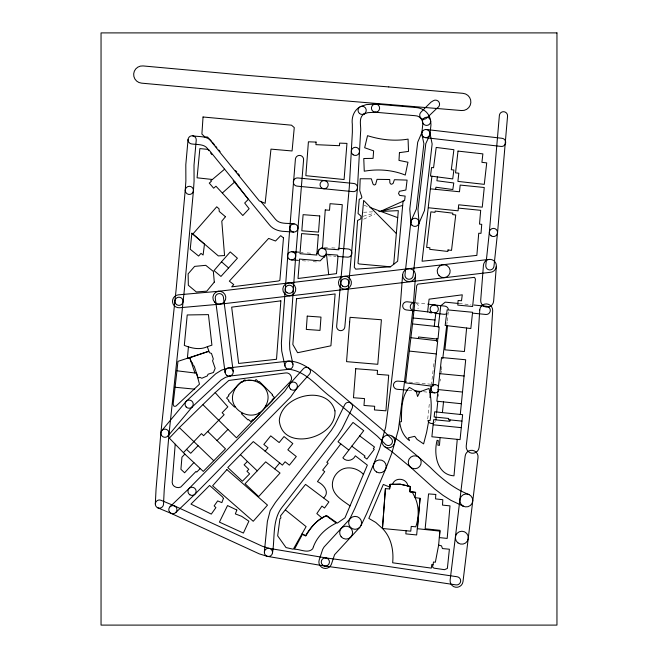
<?xml version="1.0" encoding="UTF-8"?>
<svg xmlns="http://www.w3.org/2000/svg" width="658" height="658" viewBox="0 0 658 658"><rect width="100%" height="100%" fill="white"/><g stroke="black" fill="none" stroke-linecap="round" stroke-linejoin="round"><path stroke-width="0.49" stroke-dasharray="3.29 2.47" d="M427.733 418.998L429.427 402.573M436.279 416.029L436.575 413.166M438.36 396.33L438.582 394.29M431.344 385.218L433.4 367.88M433.523 366.86L434.247 360.732M440.095 381.089L440.342 379.049M441.066 372.93L441.304 370.89M441.428 369.87L442.036 364.771M446.872 323.966L447.119 321.926M447.243 320.907L448.452 310.708M363.693 219.196L374.69 214.056M363.167 216.252L374.032 213.282M363.586 212.263L372.773 211.835M324.238 247.383L327.964 247.556M316.465 261.95L312.056 261.58M331.813 247.827L337.579 248.239M327.947 255.781L335.999 256.349M301.093 252.368L303.141 252.549M307.237 252.919L312.361 253.371M302.277 260.708L308.15 261.234M409.218 382.092L415.272 382.693M416.284 382.791L431.418 384.28M408.454 390.26L412.484 390.663M423.571 391.757L428.605 392.25M459.12 303.535L470.996 304.728M415.815 302.779L426.746 304.045M364.195 205.337L368.019 206.744M435.423 421.367A4.104 4.104 0 0 1 434.403 422.6M416.333 303.141A4.104 4.104 0 0 1 417.937 308.717"/><path stroke-width="0.99" d="M155.321 503.888L156.061 488.984L160.873 432.849L176.179 289.043L185.252 190.055M389.651 488.91L389.988 484.42L400.204 484.198L410.321 486.509L409.835 491.625L415.617 492.39L415.075 497.613C419.261 506.759 418.94 517.418 415.782 526.819L411.234 526.408L410.765 531.179L382.462 528.497L375.759 522.436L368.834 518.397L383.326 484.444L389.783 487.126L389.988 484.42L400.204 484.198L410.321 486.509L409.852 491.723L412.196 491.962L415.075 497.613L420.084 498.312L417.452 528.703L439.84 531.113L438.639 545.137L435.349 562.261L433.523 561.973L433.013 564.687L431.804 564.482L431.327 568.117L392.653 562.787C393.862 550.565 391.329 537.496 382.462 528.497L385.407 488.672L389.61 488.91L389.988 484.42L392.563 484.354C394.89 476.655 406.924 478.152 407.878 485.949M382.462 528.497L385.407 488.672M289.816 227.676L295.417 159.129A4.104 4.104 0 0 1 299.875 155.42A4.104 4.104 0 0 1 303.585 159.886L295.697 256.151L289.569 343.213L289.791 349.571L292.958 364.244M402.614 274.666L400.344 305.263L391.148 384.412L385.67 427.174L382.125 439.659M415.527 275.653L413.224 306.62L404.004 386.024L398.452 429.32L394.586 443.196A6.473 6.473 0 0 1 383.713 445.943A6.473 6.473 0 0 1 386.772 435.152A6.473 6.473 0 0 1 394.586 443.196M193.436 190.705L184.339 289.89L169.04 433.63A4.104 4.104 0 0 1 162.567 436.558A4.104 4.104 0 0 1 163.274 429.485A4.104 4.104 0 0 1 169.04 433.63M175.217 444.199L172.166 482.396C172.182 486.542 177.339 488.762 180.769 487.043L196.035 471.424L196.742 472.107L200.213 468.537M289.816 227.652L281.369 342.991L281.706 350.961L284.955 366.062M380.184 211.489L404.612 200.509L405.155 196.076L399.702 195.434L398.534 193.559L399.39 191.297L405.887 190.014L407.088 180.103L394.413 179.7L393.13 183.376L391.757 184.224L390.852 184.108L389.873 182.891L389.733 179.527L377.042 179.346L375.586 184.503L374.18 185.038L373.004 184.043L371.342 178.787L360.197 178.754L359.745 190.557L361.892 197.211L361.357 198.338L359.243 199.259L358.067 213.529L361.02 216.128L360.806 218.859L357.565 220.471L354.284 267.214L355.682 269.155L390.457 266.803L393.714 264.277L398.312 210.626L378.901 211.539M406.101 530.743L405.838 533.877L416.662 534.954L420.084 498.312M457.261 439.347L453.987 475.816C436.887 474.953 433.499 453.757 437.101 440.309L438.318 440.646L437.85 445.153L439.454 445.343L440.087 437.603L460.065 439.634L462.623 414.688L434.699 411.809L434.148 416.975L448.666 418.463L448.534 419.746L461.957 421.112M211.432 141.1C206.842 135.622 198.823 137.004 192.58 135.795A4.104 4.104 0 0 0 188.065 139.471L185.811 164.665L185.877 180.95L185.26 189.981M393.714 264.277L397.638 261.218L403.091 200.772M188.443 346.733L187.365 358.594L208.874 351.257L207.352 346.667C199.925 350.245 191.601 348.279 184.306 345.401L187.217 314.952L208.446 314.631L211.917 345.162L207.352 346.667M489.363 232.109L499.373 115.512A4.104 4.104 0 0 1 503.757 111.712A4.104 4.104 0 0 1 507.557 116.096L497.538 232.842L493.969 266.276A4.104 4.104 0 0 1 489.453 269.92A4.104 4.104 0 0 1 485.81 265.404L489.371 232.044M169.048 433.606L164.237 489.626L163.513 504.258A4.104 4.104 0 0 1 158.759 508.124A4.104 4.104 0 0 1 155.477 502.942A4.104 4.104 0 0 1 161.004 500.294L174.428 505.879M264.351 552.021L267.378 521.424L270.208 510.559L275.447 502.424L331.435 430.225L334.873 424.829L344.841 404.53A4.104 4.104 0 0 1 350.377 402.778A4.104 4.104 0 0 1 352.129 408.305L342.168 428.58L338.039 435.103L282.035 507.31C272.091 520.157 275.044 537.561 272.527 552.769A4.104 4.104 0 0 1 266.071 555.747A4.104 4.104 0 0 1 266.72 548.665A4.104 4.104 0 0 1 272.527 552.769M466.621 328.021L464.416 351.536L444.89 349.834L447.539 325.735L445.162 325.447L447.136 309.836L472.584 312.279L470.832 328.523L447.539 325.735M460.296 414.441L465.691 359.762L441.534 357.516L436.854 401.207L461.398 403.732M193.427 190.779A4.104 4.104 0 0 0 187.645 186.65A4.104 4.104 0 0 0 186.962 193.715A4.104 4.104 0 0 0 193.427 190.779L194.077 181.114L194.003 165.224L196.232 140.236A4.104 4.104 0 0 0 192.531 135.795M176.953 370.799L177.931 361.365L208.874 351.257L209.326 352.639L211.481 353.453L213.299 358.972L212.575 360.79L215.174 368.324L213.422 372.51L208.093 374.205L207.27 375.932L201.841 378.26L199.892 377.338L198.083 377.906L194.135 366.029L193.156 365.609L192.35 362.64L191.379 362.344L189.808 357.878L194.949 372.987L196.503 373.168L199.481 384.173L176.064 406.019L174.896 406.364L173.819 406.06L173.144 404.152L176.953 370.799L194.949 372.987M413.15 318.028L416.711 285.621L417.838 284.133L474.508 277.331L475.438 279.091L472.625 306.496L457.787 305.115L458.116 300.484L461.505 300.764L462.27 294.817L429.098 299.168L427.618 311.876L435.884 312.838L434.239 326.261L412.533 323.917L413.15 318.028L435.004 320.01M440.087 437.603L431.887 436.772L433.647 419.656L449.875 421.293L450.014 419.903M435.892 419.837L436.18 416.983M436.673 412.212L437.809 401.413M458.371 208.093L458.708 204.803L482.265 207.171L484.263 187.497L460.172 185.071L459.49 191.766L430.381 188.83L422.082 261.234L476.853 255.378L478.728 233.253L481.006 233.335L481.738 224.353L479.509 224.09L480.685 210.33L458.371 208.093L458.083 210.815L428.416 207.755M411.094 337.735L437.718 340.762L432.857 386.287L405.509 382.857L412.533 323.917M442.398 412.607L443.525 401.898M429.978 397.481L431.22 386.238M496.329 266.539L493.64 301.084A6.473 6.473 0 0 1 486.755 307.13A6.473 6.473 0 0 1 480.71 300.245L483.449 265.149A6.473 6.473 0 0 1 490.136 259.375A6.473 6.473 0 0 1 496.362 265.635A6.473 6.473 0 0 1 490.555 272.289L220.134 304.144M410.855 221.886L404.991 274.707A4.104 4.104 0 0 0 408.618 279.239A4.104 4.104 0 0 0 413.15 275.612L419.006 222.791M421.811 133.13L422.773 124.428L422.518 121.697A4.104 4.104 0 0 1 427.897 117.428A4.104 4.104 0 0 1 429.658 124.066A4.104 4.104 0 0 1 422.872 123.021C422.115 118.827 419.245 115.619 414.894 115.685L375.159 112.214M429.962 134.026L430.974 124.913L430.686 120.949M436.55 341.354L436.912 338.294M438.244 327.067L440.778 305.748L445.26 302.145L458.124 303.437M442.76 358.651L446.757 324.986M455.41 536.953L465.173 455.986A6.473 6.473 0 0 1 472.386 450.343A6.473 6.473 0 0 1 478.029 457.557L463.002 581.606A6.473 6.473 0 0 1 455.788 587.249A6.473 6.473 0 0 1 450.138 580.043L455.418 536.928M430.381 188.83L431.919 176.221L430.48 176.031L431.59 167.486L433.564 167.741L436.205 147.433L453.905 149.711L451.306 169.706L453.88 170.027L452.72 178.91L431.919 176.221M418.381 338.557L418.578 336.995L437.998 339.109L439.199 326.903L434.239 326.261M437.422 176.936L436.912 180.761L453.781 182.965L452.819 189.545L435.95 187.226L435.621 189.372M433.013 564.687L432.545 567.114L433.951 568.15L444.487 569.68L447.366 568.454L449.389 549.216L442.456 548.566L441.493 545.852L438.639 545.137M382.117 439.709L379.567 448.945L373.711 464.046M394.603 443.147L391.765 453.321L385.785 468.735M316.909 253.725L319.072 249.686M324.378 257.253L325.406 254.901A4.104 4.104 0 0 0 323.44 248.37M254.991 380.752L256.094 379.534L258.709 382.002L259.342 381.5L272.535 394.611L272.116 395.096L274.411 397.457L272.141 399.743L272.692 400.319L266.474 406.611L265.643 405.928C277.183 385.563 244.463 368.957 234.626 389.881C223.95 409.778 255.51 425.997 265.643 405.928M322.157 518.134L316.835 513.577L321.943 506.109L324.542 508.017L328.885 501.964L305.542 484.387L280.538 515.864L280.892 517.986L279.938 518.751L277.668 535.859L286.016 547.563L293.304 549.241L301.874 534.033L305.394 535.867C310.551 527.346 317.296 519.384 326.787 515.699L337.389 523.11L344.981 517.78L367.345 465.132L355.336 455.813C353.116 460.649 346.412 462.212 342.867 457.861L363.718 430.669L353.001 422.428L338.006 441.757L348.732 449.99M373.785 463.857L354.909 508.223L349.275 520.067A6.473 6.473 0 0 0 354.999 529.32A6.473 6.473 0 0 0 361.086 520.305A6.473 6.473 0 0 0 350.36 518.463L324.098 546.962L322.708 549.315L319.196 559.95A6.473 6.473 0 0 0 323.317 568.125A6.473 6.473 0 0 0 331.492 564.005L334.568 554.71L359.893 527.231M385.703 468.924L366.769 513.413L360.979 525.627M411.184 220.66L416.399 208.989L423.9 143.65L421.885 134.471M418.677 224.008L424.484 210.527L432.133 143.995L429.896 132.686M422.165 131.855L417.698 142.227L409.786 209.022L410.847 222.675M429.608 135.301L425.808 143.608L417.978 209.581L419.023 221.993M419.952 391.707L417.591 396.511L416.16 391.28L409.358 387.373C401.174 396.371 401.52 410.099 401.462 421.63L399.751 421.959C400.459 429.197 403.469 436.246 409.465 440.638L408.412 437.784L414.737 436.336L417.065 439.454L423.596 443.895L426.631 432.257L428.819 420.437L430.11 420.52C431.747 409.934 431.73 398.88 428.983 388.483L419.944 391.716L418.118 391.995L416.152 391.288M301.874 534.033L306.118 526.622L285.366 509.917M289.939 383.795L284.659 391.387L189.109 488.442M296.676 388.483L290.746 396.889L194.957 494.199L175.686 512.648M340.803 443.903L326.812 462.303L328.145 463.224L322.659 470.1L324.715 471.621L317.46 481.623C323.415 484.272 330.209 492.176 323.728 497.884M265.084 451.339L267.979 447.736L263.825 444.438L270.734 435.859L279.173 442.563L284.009 436.55L292.826 443.566L287.834 449.792L296.306 456.537L289.372 465.157L285.103 461.768L282.397 465.132L253.305 441.584L227.8 467.542L242.407 481.212L249.612 473.883L246.931 471.26L248.798 469.376L244.11 464.811L247.408 461.455L257.229 470.848L245.072 483.762L258.676 496.56L280.037 473.053L265.692 461.85L257.229 470.848M185.992 401.544L161.827 430.579M192.309 406.784L168.094 435.876M274.723 468.891L279.691 462.977M221.516 261.802L214.039 270.57L220.956 276.434L237.398 258.216L230.234 251.924L221.516 261.802L228.573 267.954M290.244 383.408L303.338 368.735A4.104 4.104 0 0 1 309.128 368.406A4.104 4.104 0 0 1 309.457 374.196L296.371 388.87M193.871 462.582L184.602 472.773L180.917 469.319L181.945 457.195L184.84 454.11L169.328 438.129L179.338 427.618L215.182 392.604L228.828 380.447L285.301 372.979C289.89 371.943 293.369 377.618 290.573 381.327L236.477 437.8L203.051 404.802M183.417 452.638L201.48 433.622L203.602 435.711L224.123 414.713L222.124 412.739L227.841 406.833L215.182 392.604M326.5 254.268L320.166 260.872L299.555 259.071L298.008 278.49L336.501 273.638L338.031 256.135L337.521 255.107L326.5 254.268L328.696 274.707M198.025 445.754L190.73 453.288L186.51 449.34M207.722 431.434L225.48 448.846L203.264 471.399L184.84 454.11M235.128 406.463L234.495 407.105L228.441 400.977L228.91 400.434L226.566 398.074L228.885 395.795L228.392 395.162L241.231 381.821L241.889 382.347L244.208 380.061L245.171 379.995L245.45 380.834M216.951 440.638L227.948 429.411M189.175 488.376L170.044 506.693M186.354 401.166L215.734 373.777L221.623 370.109L227.972 368.061M191.947 407.162L221.014 380.069L225.431 377.388L230.341 375.915M212.394 179.478L210.7 180.687L211.341 181.419L209.26 183.072L213.653 188.196L215.964 186.214L222.33 193.033L234.873 181.797L208.578 149.456L199.859 148.593L197.079 177.808L212.394 179.478L224.608 169.18M359.778 107.007C353.765 110.486 351.397 117.65 352.326 124.296L352.375 132.094L349.299 187.259L336.657 326.187A4.104 4.104 0 0 0 340.351 330.653A4.104 4.104 0 0 0 344.825 326.96L357.475 187.892L360.584 132.168C361.489 126.254 357.771 117.346 364.507 113.711M242.202 413.24L241.412 413.718L247.951 419.952L248.485 419.467L250.764 421.605L253.034 419.327L253.577 419.853L259.844 413.504L258.833 412.854M360.419 106.637L366.267 104.614L375.512 104.03M363.866 114.081L367.732 112.683L375.512 112.23M379.954 211.662L402.671 205.452M324.92 255.567L324.229 255.88A4.104 4.104 0 0 1 318.324 253.511A4.104 4.104 0 0 1 321.844 248.206M218.579 291.288L408.314 268.727M288.467 361.077L228.762 367.904M289.446 369.228L229.543 376.072M408.33 268.727L489.231 259.4M218.76 291.264L178.31 294.85A6.473 6.473 0 0 0 172.536 301.964A6.473 6.473 0 0 0 179.65 307.738L219.945 304.169M248.231 380.316L253.108 380.439M291.872 251.718L299.045 252.187M291.346 259.91L298.37 260.362M338.426 248.296L348.123 248.971A4.104 4.104 0 0 1 351.931 253.346A4.104 4.104 0 0 1 347.556 257.155L337.867 256.48M294.2 223.901C288.097 222.782 280.119 224.732 275.579 219.427L260.741 201.299M293.608 232.085L284.741 231.443C279.033 231.328 272.947 229.436 269.344 224.756L233.203 180.621M375.874 104.046L415.798 107.525C422.74 107.854 428.991 112.543 430.34 119.633M390.457 266.803L358.988 263.965L357.985 263.274L363.652 200.427L396.346 233.524M304.473 178.598L297.811 177.948A4.104 4.104 0 0 0 293.328 181.641A4.104 4.104 0 0 0 297.013 186.115L353.009 191.634A4.104 4.104 0 0 0 357.475 187.933A4.104 4.104 0 0 0 353.774 183.467L304.49 178.598M439.676 373.654L464.153 376.006M175.094 387.258L194.743 389.158M406.192 381.796L397.893 381.114A4.104 4.104 0 0 0 393.484 384.881A4.104 4.104 0 0 0 397.259 389.289L407.442 390.161M432.429 384.379L435.456 384.683M414.499 390.86L421.556 391.551M429.616 392.349L434.65 392.842M473.966 305.024L486.624 306.299A4.104 4.104 0 0 1 490.292 310.798A4.104 4.104 0 0 1 485.801 314.466L473.143 313.183M438.055 389.561L462.59 392.061M433.12 424.788L461.299 427.659M409.523 351.109L436.229 353.914M427.741 304.161L444.849 306.135A4.104 4.104 0 0 1 448.32 309.087M429.781 312.649L431.771 312.879M434.774 313.224L443.903 314.285A4.104 4.104 0 0 0 446.922 313.43M426.368 129.503L502.062 138.295A4.104 4.104 0 0 1 505.657 142.844A4.104 4.104 0 0 1 501.108 146.438L425.413 137.654M409.852 491.723L415.617 492.39M325.825 557.902L377.922 564.942L457.17 576.77A4.104 4.104 0 0 1 460.625 581.433A4.104 4.104 0 0 1 455.961 584.888L376.754 573.069L324.871 566.053M413.956 310.239L427.618 311.876M289.578 361.102C299.16 361.464 307.492 366.934 314.894 372.518L382.635 429.913L391.263 438.532A4.104 4.104 0 0 1 391.255 444.331A4.104 4.104 0 0 1 385.456 444.323L377.379 436.221L331.393 397.424C317.789 387.628 306.348 370.882 288.336 369.212M326.014 557.935L269.237 548.369M324.674 566.028L267.642 556.413M269.624 548.468L262.468 546.305L174.576 505.944M267.255 556.323L259.293 553.871L171.146 513.396M369.936 207.443L397.712 217.634M171.302 513.462L157.83 507.853M469.047 494.586C454.094 488.804 441.485 478.621 430.258 467.369L419.023 457.425M463.536 506.306L450.927 500.335L443.081 495.392L434.79 489.05L410.436 467.122M391.979 436.057L399.373 441.041L418.792 457.228M384.741 446.798L391.543 451.388L410.674 467.32M359.679 435.884L374.525 447.029L373.325 448.608L374.27 449.324L366.901 459.062L364.244 457.063L365.001 456.068L351.734 446.132M349.998 505.87C342.645 500.417 332.274 495.063 332.356 484.477C332.463 479.707 334.626 475.027 338.253 471.918C345.615 465.124 357.343 467.484 363.627 474.624M213.686 460.674L179.338 427.618M240.441 454.678L247.408 461.455M222.33 193.033L242.81 215.52L249.135 208.718L244.686 203.018L248.329 199.374L234.873 181.797M212.328 142.169L214.269 144.538M215.561 146.117L216.844 147.688M218.785 150.057L220.076 151.628M235.564 170.554L236.855 172.125M238.147 173.704L239.438 175.283M208.685 150.666C205.79 143.559 197.787 144.892 191.717 143.954A4.104 4.104 0 0 1 188.065 139.471M210.618 153.034L211.909 154.614M233.22 371.449L223.416 297.153A4.104 4.104 0 0 0 218.81 293.624A4.104 4.104 0 0 0 215.289 298.23L225.085 372.518M432.232 312.624A4.104 4.104 0 0 1 431.286 306.184A4.104 4.104 0 0 1 437.751 306.932A4.104 4.104 0 0 1 435.349 312.986M432.989 423.349A4.104 4.104 0 0 1 427.881 420.594M438.631 390.77A4.104 4.104 0 0 1 433.063 392.349A4.104 4.104 0 0 1 431.459 386.797M432.487 385.563A4.104 4.104 0 0 1 438.253 386.188M320.249 248.708A7.764 7.764 0 0 1 322.881 247.564M334.955 410.847C337.011 438.697 282.118 452.457 279.296 420.511C281.155 395.022 327.462 383.811 334.955 410.847M316.07 142.087L315.955 144.67L339.495 145.706L339.618 143.123L346.955 143.395L344.085 179.535L305.847 175.686L308.413 141.799L316.07 142.087M435.777 494.462L435.555 498.896L442.809 499.71L442.513 505.114L449.99 505.87L447.185 538.425L439.421 537.602L440.038 530.332L425.142 528.777L428.564 493.903L435.777 494.462M399.439 152.648L398.987 160.412L407.968 162.238L405.262 175.061C392.332 169.838 377.939 168.81 364.261 171.212L363.767 158.512L373.078 158.364L373.621 150.896L364.664 147.737L367.534 135.68C380.554 139.792 394.537 141.421 408.067 139.109L408.519 151.406L399.439 152.648M479.756 309.967L478.234 333.845L472.839 389.363L466.226 446.025A6.473 6.473 0 0 0 471.901 453.214A6.473 6.473 0 0 0 479.09 447.53L485.727 390.671L491.139 334.988L492.686 310.79A6.473 6.473 0 0 0 486.632 303.922A6.473 6.473 0 0 0 479.756 309.967M203.042 116.992L201.899 134.051L204.745 136.848L207.657 137.086L259.334 200.953L265.141 203.322L270.973 149.119L292.078 150.97L294.266 127.586L291.502 125.184L203.042 116.992M307.245 316.12L306.291 329.419L320.018 330.398L320.981 317.098L307.245 316.12M325.258 209.927L322.453 248.601L338.837 249.785L342.275 204.671L330.045 203.692L329.518 210.272L325.258 209.927M280.859 300.846L276.516 359.276L238.657 363.455L231.665 307.146L280.859 300.846M318.324 234.931L316.811 255.041L299.99 253.717L301.594 233.606L318.324 234.931M319.747 215.964L318.53 232.109L301.825 230.785L303.108 214.656L319.747 215.964M349.653 322.091L346.544 361.645L377.782 364.302L381.418 319.763L350.023 317.329L349.653 322.091M355.723 368.719L353.469 397.728L364.516 398.584L363.973 405.46L374.698 406.282L374.41 409.934L385.917 410.814L388.697 375.2L377.223 374.312L377.536 370.405L355.723 368.719M283.491 237.875L279.864 280.382L278.499 280.982L231.69 286.863L233.738 284.585L229.329 281.139L268.661 238.402L275.513 241.017L280.703 235.663L283.491 237.875M296.536 298.724L292.835 344.488L297.605 352.721L330.908 345.812L335.119 293.953L296.536 298.724M191.865 233.212L190.22 249.25L198.617 256.044L201.003 253.363L203.1 255.024L204.474 244.217L191.865 233.212M458.009 151.093L455.542 172.857L458.823 173.219L457.894 181.394L484.28 184.355L486.723 162.888L481.919 162.345L482.882 153.882L458.009 151.093M448.016 249.966L447.843 251.463L429.732 249.333L429.921 247.77L426.639 247.367L430.875 211.86L435.02 212.353L435.177 211.07L452.852 213.159L452.679 214.59L455.747 214.952L451.52 250.377L448.016 249.966M313.447 546.708L312.673 548.854C307.755 553.88 300.295 549.043 294.463 549.241L302.581 534.033L305.921 535.867C310.74 527.486 317.024 519.483 326.187 515.699L336.23 523.11C326.121 528.037 317.403 535.974 313.447 546.708M223.449 498.369L221.861 502.613L217.658 500.927L214.146 505.895L215.898 507.622L211.292 514.104L190.976 504.11L209.606 485.44L222.462 496.848L223.449 498.369M236.839 510.032L235.35 513.906L241.609 516.3L248.872 521.185L243.394 533.07L219.418 522.123L227.545 505.558L236.839 510.032M225.455 216.712L221.795 221.146L224.559 255.551L218.316 255.904L192.835 234.059L216.729 206.793L219.032 208.816L219.237 211.44L225.455 216.712M214.294 282.109L206.785 291.173L196.323 291.963L188.336 285.276L188.122 273.851L194.645 266.375L205.765 265.33L213.365 271.45L214.294 282.109M226.895 469.606L212.616 485.785L253.223 521.284L267.493 505.114L226.895 469.606M424.468 108.537L420.857 112.312A4.104 4.104 0 0 0 420.98 118.111A4.104 4.104 0 0 0 426.779 117.979L437.463 107.805A4.104 4.104 0 0 0 439.059 102.229A4.104 4.104 0 0 0 433.474 100.641L431.023 102.138L424.468 108.537M556.956 32.9L101.044 32.9L101.044 625.1L556.956 625.1L556.956 32.9M388.763 86.93L243.493 75.078L143.033 65.932A8.636 8.636 0 0 0 133.689 73.803A8.636 8.636 0 0 0 141.552 83.147L242.029 92.285L461.497 110.536A8.636 8.636 0 0 0 470.84 102.673A8.636 8.636 0 0 0 462.977 93.329L388.763 86.93M414.803 302.655L407.261 301.792A4.104 4.104 0 0 0 402.721 305.402A4.104 4.104 0 0 0 406.323 309.943L413.89 310.815A4.104 4.104 0 0 1 410.271 306.266A4.104 4.104 0 0 1 414.82 302.664M341.157 536.772A6.473 6.473 0 0 0 352.203 534.855A6.473 6.473 0 0 0 345.022 526.244A6.473 6.473 0 0 0 341.157 536.772M423.694 137.045A4.104 4.104 0 0 0 429.987 133.747A4.104 4.104 0 0 0 423.982 129.947A4.104 4.104 0 0 0 423.694 137.045M169.616 512.171A4.104 4.104 0 0 0 176.657 511.233A4.104 4.104 0 0 0 172.322 505.607A4.104 4.104 0 0 0 169.616 512.171M457.968 542.899A6.473 6.473 0 0 0 468.274 538.483A6.473 6.473 0 0 0 459.292 531.763A6.473 6.473 0 0 0 457.968 542.899M410.049 466.744A6.473 6.473 0 0 0 420.947 464.096A6.473 6.473 0 0 0 413.199 455.978A6.473 6.473 0 0 0 410.049 466.744M462.796 505.895A6.473 6.473 0 0 0 472.765 500.746A6.473 6.473 0 0 0 463.322 494.693A6.473 6.473 0 0 0 462.796 505.895M176.558 304.605A4.104 4.104 0 0 0 183.056 301.734A4.104 4.104 0 0 0 177.323 297.539A4.104 4.104 0 0 0 176.558 304.605M284.659 293.797A6.473 6.473 0 0 0 295.532 291.033A6.473 6.473 0 0 0 287.702 283.006A6.473 6.473 0 0 0 284.659 293.797M214.598 302.112A6.473 6.473 0 0 0 225.538 299.637A6.473 6.473 0 0 0 217.921 291.395A6.473 6.473 0 0 0 214.598 302.112M439.042 275.677A6.473 6.473 0 0 0 449.924 272.947A6.473 6.473 0 0 0 442.118 264.886A6.473 6.473 0 0 0 439.042 275.677M404.431 279.675A6.473 6.473 0 0 0 415.305 276.919A6.473 6.473 0 0 0 407.475 268.883A6.473 6.473 0 0 0 404.431 279.675M340.309 287.242A6.473 6.473 0 0 0 351.183 284.495A6.473 6.473 0 0 0 343.369 276.45A6.473 6.473 0 0 0 340.309 287.242M411.9 225.094A4.104 4.104 0 0 0 418.842 223.588A4.104 4.104 0 0 0 414.055 218.324A4.104 4.104 0 0 0 411.9 225.094M291.601 231.386A4.104 4.104 0 0 0 297.992 228.285A4.104 4.104 0 0 0 292.111 224.304A4.104 4.104 0 0 0 291.601 231.386M342.563 286.065A4.104 4.104 0 0 0 349.036 283.129A4.104 4.104 0 0 0 343.262 278.992A4.104 4.104 0 0 0 342.563 286.065M353.165 154.803A4.104 4.104 0 0 0 359.507 151.603A4.104 4.104 0 0 0 353.56 147.713A4.104 4.104 0 0 0 353.165 154.803M491.09 235.827A4.104 4.104 0 0 0 497.538 232.842A4.104 4.104 0 0 0 491.732 228.754A4.104 4.104 0 0 0 491.09 235.827M359.515 113.505A4.104 4.104 0 0 0 366.185 111.054A4.104 4.104 0 0 0 360.724 106.506A4.104 4.104 0 0 0 359.515 113.505M373.464 111.679A4.104 4.104 0 0 0 379.617 108.134A4.104 4.104 0 0 0 373.464 104.581A4.104 4.104 0 0 0 373.464 111.679M186.148 406.957A4.104 4.104 0 0 0 193.074 405.369A4.104 4.104 0 0 0 188.237 400.163A4.104 4.104 0 0 0 186.148 406.957M286.337 368.307A4.104 4.104 0 0 0 292.999 365.848A4.104 4.104 0 0 0 287.538 361.308A4.104 4.104 0 0 0 286.337 368.307M322.741 565.148A4.104 4.104 0 0 0 329.395 562.648A4.104 4.104 0 0 0 323.901 558.14A4.104 4.104 0 0 0 322.741 565.148M226.755 375.315A4.104 4.104 0 0 0 233.236 372.395A4.104 4.104 0 0 0 227.471 368.241A4.104 4.104 0 0 0 226.755 375.315M189.932 494.841A4.104 4.104 0 0 0 196.133 491.378A4.104 4.104 0 0 0 190.039 487.743A4.104 4.104 0 0 0 189.932 494.841M290.548 389.174A4.104 4.104 0 0 0 297.317 387.019A4.104 4.104 0 0 0 292.062 382.232A4.104 4.104 0 0 0 290.548 389.174M289.273 259.186A4.104 4.104 0 0 0 295.697 256.151A4.104 4.104 0 0 0 289.857 252.104A4.104 4.104 0 0 0 289.273 259.186M287.028 292.695A4.104 4.104 0 0 0 293.394 289.536A4.104 4.104 0 0 0 287.472 285.605A4.104 4.104 0 0 0 287.028 292.695M321.729 188.007A4.104 4.104 0 0 0 328.202 185.087A4.104 4.104 0 0 0 322.436 180.942A4.104 4.104 0 0 0 321.729 188.007M376.45 471.967A6.473 6.473 0 0 0 386.221 466.448A6.473 6.473 0 0 0 376.557 460.748A6.473 6.473 0 0 0 376.45 471.967"/></g></svg>
